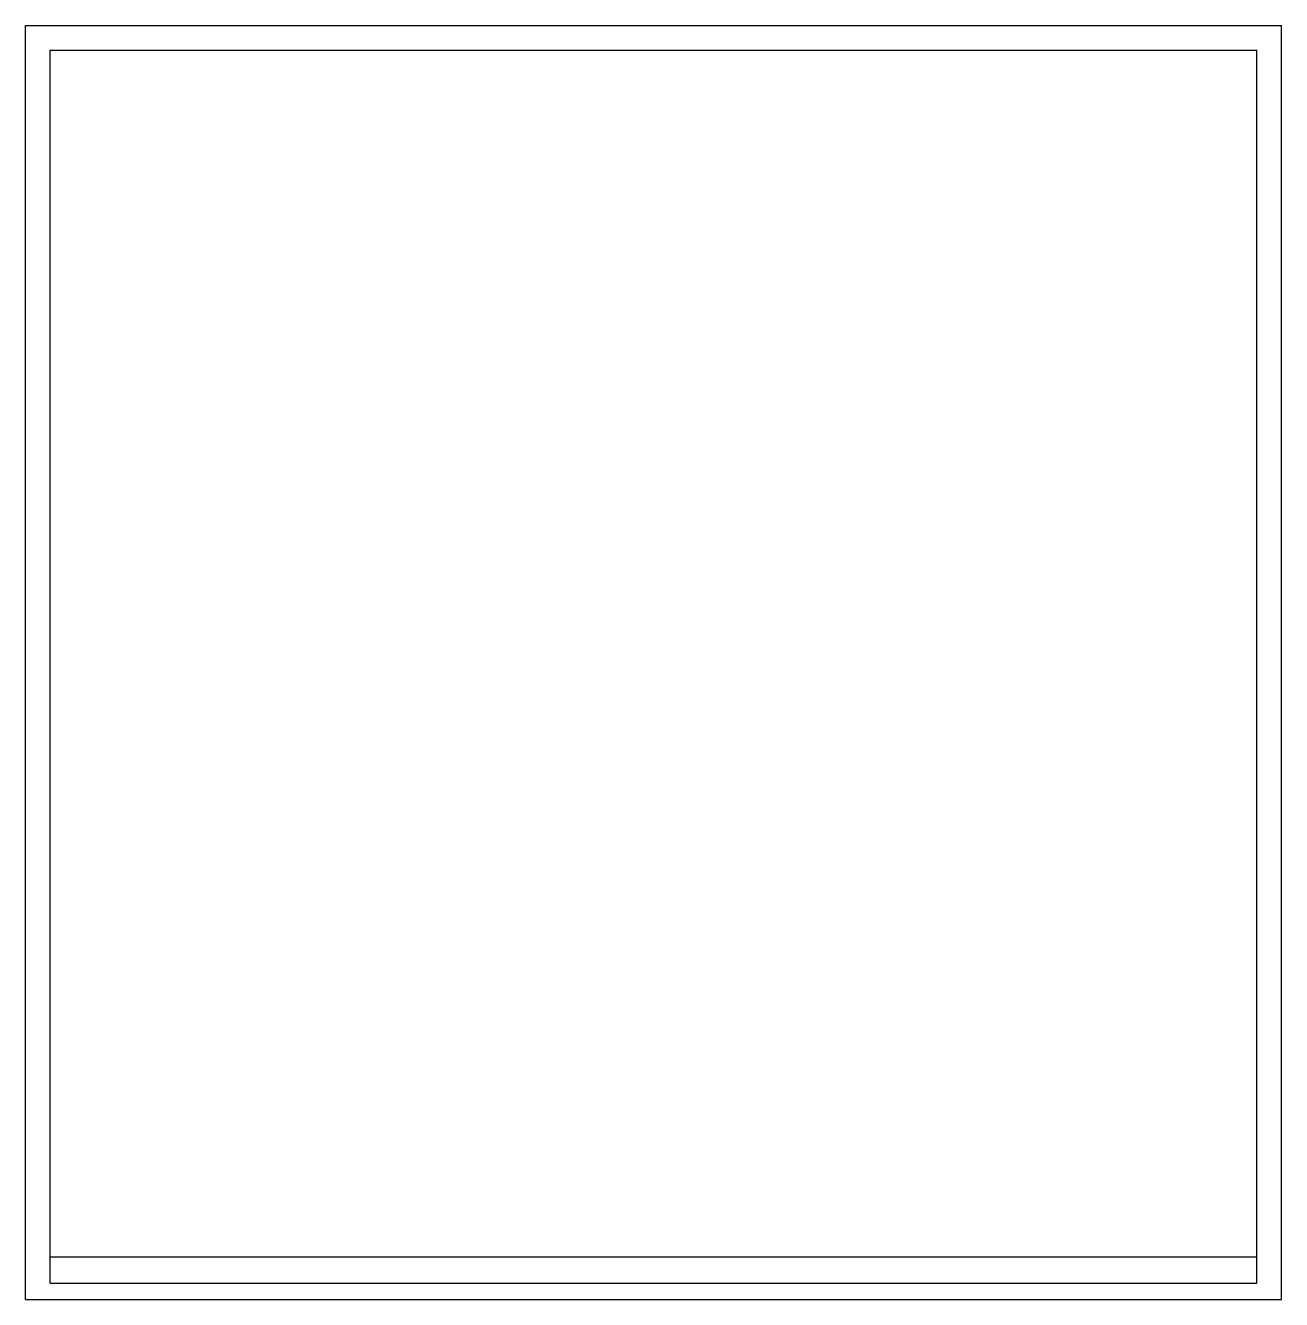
# Model space of a CAD drawing. Units: millimetres at full size, sheet at 1:100. Extents: x -6402 to -4632, y -3550 to -1755.
import ezdxf

# ---------------------------------------------------------------- set-up
doc = ezdxf.new("R2010")
doc.units = ezdxf.units.MM
doc.header["$LTSCALE"] = 100
doc.layers.add('0-0', color=7, linetype='Continuous')

msp = doc.modelspace()

# ---------------------------------------------------------------- linework, layer by layer
at = {"layer": '0-0'}
for p, q in [((-6402.3, -3549.8), (-6402.3, -1754.8)), ((-6402.3, -1754.8), (-4632.3, -1754.8)), ((-4632.3, -3549.8), (-4632.3, -1754.8)), ((-6367.3, -3526.8), (-6367.3, -1789.8)), ((-6367.3, -1789.8), (-4667.3, -1789.8)), ((-4667.3, -3526.8), (-4667.3, -1789.8)), ((-6367.3, -3489.8), (-4667.3, -3489.8)), ((-6367.3, -3526.8), (-4667.3, -3526.8)), ((-6402.3, -3549.8), (-4632.3, -3549.8))]:
    msp.add_line(p, q, dxfattribs=at)

doc.saveas('drawing.dxf')
